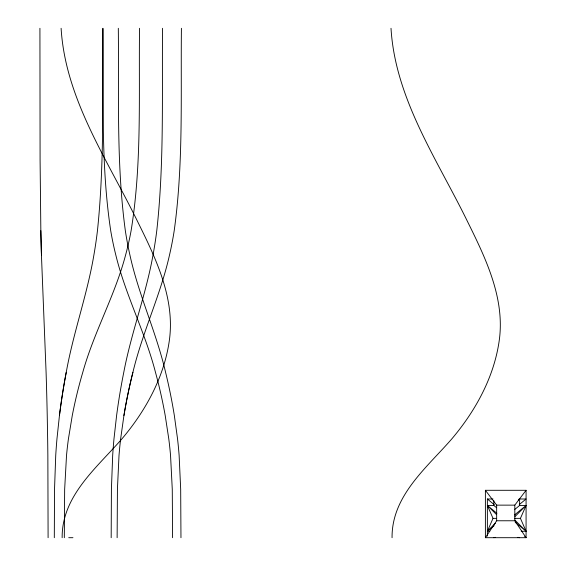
<?xml version="1.0" encoding="UTF-8"?>
<svg xmlns="http://www.w3.org/2000/svg" width="566" height="566" viewBox="0 0 566 566"><rect width="100%" height="100%" fill="white"/><g stroke="black" fill="none" stroke-linecap="round" stroke-linejoin="round"><path stroke-width="0.85" d="M54.308 537.7L54.527 489.236L55.73 455.46A387.774 250.476 90 0 1 56.961 438.883L59.444 415.55A464.58 300.086 90 0 1 66.236 372.329C73.297 332.78 87.178 294.822 93.864 255.195A299.244 193.289 90 0 0 97.451 230.666C104.498 163.468 102.319 95.753 102.899 28.3C103.719 95.746 100.628 163.737 110.71 230.666A299.244 277.227 -90 0 0 115.853 255.195C125.631 295.367 145.186 332.306 155.48 372.329A464.58 430.393 -90 0 1 165.215 415.55L168.781 438.883A387.774 359.24 90 0 1 170.55 455.46L172.269 489.236L172.588 537.7M64.312 537.7L64.658 489.236L66.519 455.46A387.774 387.774 0 0 1 68.422 438.883L72.271 415.55A464.58 464.58 0 0 1 82.778 372.329C93.942 332.164 114.933 295.537 125.553 255.195A299.244 299.244 0 0 0 131.107 230.666C141.981 163.822 138.656 95.746 139.54 28.3M111.177 537.7L111.41 489.236L112.676 455.46A387.774 264.747 90 0 1 113.978 438.883L116.603 415.55A464.58 317.186 -90 0 1 123.777 372.329C131.262 332.723 145.901 294.886 152.983 255.195A299.244 204.305 -90 0 0 156.775 230.666C164.218 163.496 161.918 95.753 162.534 28.3M117.127 537.7L117.424 489.236L119.009 455.46A387.774 331.393 -90 0 1 120.636 438.883L123.926 415.55A464.58 397.035 90 0 1 132.904 372.329C142.363 332.44 160.489 295.219 169.467 255.195A299.244 255.733 -90 0 0 174.208 230.666C183.511 163.659 180.653 95.753 181.417 28.3M62.154 537.7C61.744 495.816 96.836 467.757 121.909 438.883C145.49 411.008 163.963 377.579 169.255 341.093C175.446 298.671 155.806 258.308 137.524 221.391C107.342 159.577 65.345 98.894 61.107 28.3M392.061 537.7C391.644 495.816 426.736 467.757 451.817 438.883C475.39 411.008 493.87 377.579 499.155 341.093C505.353 298.671 485.706 258.308 467.431 221.391C437.242 159.577 395.245 98.894 391.007 28.3M496.538 507.688L493.821 505.452L487.376 505.452L493.014 518.357L487.376 531.248L489.795 531.248M521.236 531.248L526.076 531.248L520.437 518.357L526.076 505.452L519.623 505.452L514.869 509.365M485.395 537.7L496.658 520.77L496.658 505.134L485.395 490.298L526.076 490.298L526.076 537.7L485.395 537.7L485.395 490.298M524.717 536.582L526.076 537.7L514.812 520.77L514.812 505.134L526.076 490.298M495.363 523.274L487.376 531.248L494.16 525.665M515.018 516.517L526.076 505.452L514.529 514.961M518.265 500.118L519.623 499L519.623 505.452M519.284 504.596L526.076 499L519.036 499M493.821 537.7L495.547 537.325M487.376 536.087L487.376 499L493.021 499M496.658 505.134L514.812 505.134M493.014 518.357L496.439 518.357M514.437 518.357L520.437 518.357M496.658 520.77L514.812 520.77M68.734 537.7L72.957 537.7M517.904 537.325L519.623 537.7M515.209 522.312L526.076 531.248L515.018 520.204M487.376 499L494.16 504.596M496.877 513.284L487.376 505.452L496.587 514.671M39.924 28.3L40.087 159.845L40.844 230.666A299.244 32.488 -90 0 0 41.445 255.195L46.087 372.329A464.58 50.438 90 0 1 47.233 415.55L47.65 438.883A387.774 42.096 -90 0 1 47.855 455.46L48.096 537.7M493.821 500.613L493.821 505.452M180.964 537.7L180.681 489.236L179.132 455.46A387.774 322.988 -90 0 0 177.547 438.883L174.342 415.55A464.58 386.96 90 0 0 165.583 372.329C156.386 332.475 138.691 295.169 129.954 255.195A299.244 249.245 90 0 1 125.334 230.666C116.263 163.638 119.051 95.753 118.308 28.3M41.445 255.195A299.244 32.488 90 0 1 40.844 230.666M59.451 415.55A464.58 300.086 -90 0 1 66.236 372.329M123.926 415.55A464.58 397.035 -90 0 1 132.904 372.329"/></g></svg>
